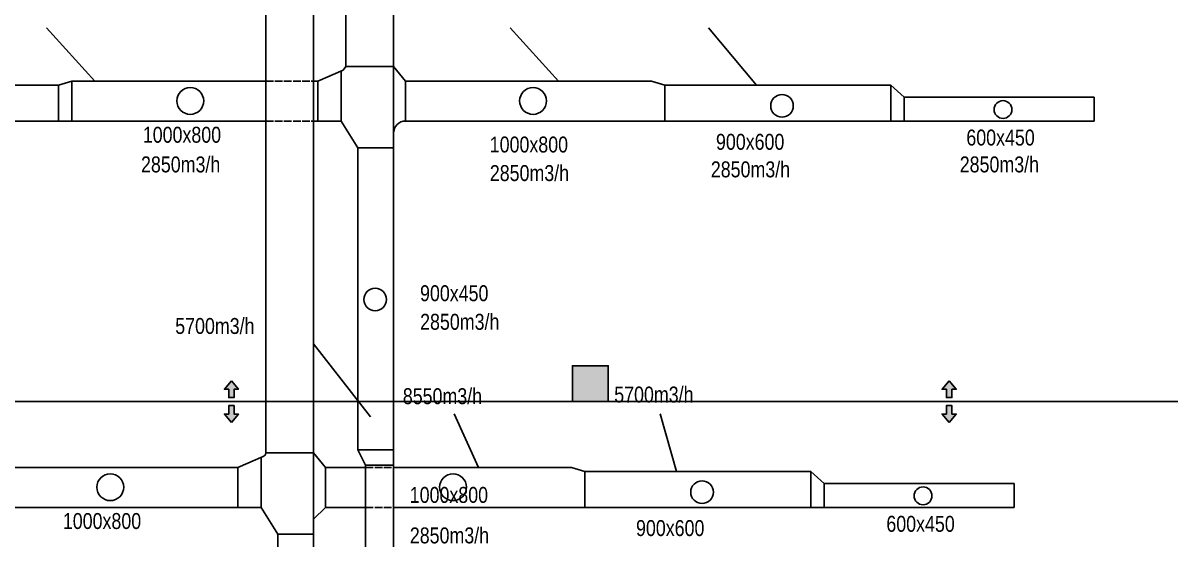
# Model space of a CAD drawing. Header units: centimetres. Extents: x 26200 to 113000, y -600 to 9300.
# Drawn here: x 58457 to 61333, y 3074 to 4369 of the extents above; entities that cross this region are included whole.
import ezdxf

# ---------------------------------------------------------------- set-up
doc = ezdxf.new("R2010")
doc.units = ezdxf.units.CM
doc.linetypes.add('DASHED', pattern=[1.524, 1.27, -0.254])
for name, color, linetype in [('A-ANNO-TEXT', 8, 'Continuous'), ('A-AREA', 8, 'Continuous'), ('A-ELEV-01', 8, 'Continuous'), ('MTY-DONUS-CAP', 110, 'Continuous'), ('MTY-DONUS-KANALI', 4, 'Continuous'), ('MTY-DONUS-KANALI-GIZLI', 4, 'DASHED'), ('MTY-UFLEME-CAP', 21, 'Continuous'), ('MTY-UFLEME-KANALI', 20, 'Continuous'), ('MTY-UFLEME-KANALI-GIZLI', 20, 'DASHED'), ('S-CONC', 5, 'Continuous'), ('S-HTCH', 8, 'Continuous')]:
    doc.layers.add(name, color=color, linetype=linetype)
doc.styles.add('ROTAS', font='arial.ttf')

msp = doc.modelspace()

# ---------------------------------------------------------------- hatches: boundary and pattern name
at = {"layer": 'A-ANNO-TEXT'}
h = msp.add_hatch(color=256, dxfattribs=at)
h.dxf.hatch_style = 1
h.paths.add_polyline_path([(58979.5, 3470.9), (58997.2, 3449.7), (58986.2, 3449.7), (58986.2, 3428.6), (58972.7, 3428.6), (58972.7, 3449.7), (58961.8, 3449.7)])
h = msp.add_hatch(color=256, dxfattribs=at)
h.dxf.hatch_style = 1
h.paths.add_polyline_path([(60779.5, 3470.9), (60797.2, 3449.7), (60786.2, 3449.7), (60786.2, 3428.6), (60772.7, 3428.6), (60772.7, 3449.7), (60761.8, 3449.7)])
h = msp.add_hatch(color=256, dxfattribs=at)
h.dxf.hatch_style = 1
h.paths.add_polyline_path([(58979.5, 3366.3), (58997.2, 3387.4), (58986.2, 3387.4), (58986.2, 3408.6), (58972.7, 3408.6), (58972.7, 3387.4), (58961.8, 3387.4)])
h = msp.add_hatch(color=256, dxfattribs=at)
h.dxf.hatch_style = 1
h.paths.add_polyline_path([(60779.5, 3366.3), (60797.2, 3387.4), (60786.2, 3387.4), (60786.2, 3408.6), (60772.7, 3408.6), (60772.7, 3387.4), (60761.8, 3387.4)])
at = {"layer": 'S-HTCH'}
h = msp.add_hatch(dxfattribs=at)
h.set_pattern_fill('ANSI33', color=256)
h.set_pattern_definition([(45, (47244.2896, 5721.5606), (-4.490128, 4.490128), []), (45, (47248.78, 5721.5606), (-4.490128, 4.490128), [3.175, -1.5875])])
h.paths.add_polyline_path([(63434.5, 1518.6), (63524.5, 1518.6), (63524.5, 1608.6), (63434.5, 1608.6)])
h.paths.add_polyline_path([(63434.5, 7218.6), (63524.5, 7218.6), (63524.5, 7308.6), (63434.5, 7308.6)])
h.paths.add_polyline_path([(61634.5, 1518.6), (61724.5, 1518.6), (61724.5, 1608.6), (61634.5, 1608.6)])
h.paths.add_polyline_path([(58034.5, 1518.6), (58124.5, 1518.6), (58124.5, 1608.6), (58034.5, 1608.6)])
h.paths.add_polyline_path([(61634.5, 7218.6), (61724.5, 7218.6), (61724.5, 7308.6), (61634.5, 7308.6)])
h.paths.add_polyline_path([(58034.5, 7218.6), (58124.5, 7218.6), (58124.5, 7308.6), (58034.5, 7308.6)])
h.paths.add_polyline_path([(63434.5, 3418.6), (63524.5, 3418.6), (63524.5, 3508.6), (63434.5, 3508.6)])
h.paths.add_polyline_path([(63434.5, 5318.6), (63524.5, 5318.6), (63524.5, 5408.6), (63434.5, 5408.6)])
h.paths.add_polyline_path([(61634.5, 3418.6), (61724.5, 3418.6), (61724.5, 3508.6), (61634.5, 3508.6)])
h.paths.add_polyline_path([(58034.5, 3418.6), (58124.5, 3418.6), (58124.5, 3508.6), (58034.5, 3508.6)])
h.paths.add_polyline_path([(61634.5, 5318.6), (61724.5, 5318.6), (61724.5, 5408.6), (61634.5, 5408.6)])
h.paths.add_polyline_path([(58034.5, 5318.6), (58124.5, 5318.6), (58124.5, 5408.6), (58034.5, 5408.6)])
h.paths.add_polyline_path([(68834.5, 3418.6), (68924.5, 3418.6), (68924.5, 3508.6), (68834.5, 3508.6)])
h.paths.add_polyline_path([(68834.5, 5318.6), (68924.5, 5318.6), (68924.5, 5408.6), (68834.5, 5408.6)])
h.paths.add_polyline_path([(67034.5, 3418.6), (67124.5, 3418.6), (67124.5, 3508.6), (67034.5, 3508.6)])
h.paths.add_polyline_path([(67034.5, 5318.6), (67124.5, 5318.6), (67124.5, 5408.6), (67034.5, 5408.6)])
h.paths.add_polyline_path([(65234.5, 3418.6), (65324.5, 3418.6), (65324.5, 3508.6), (65234.5, 3508.6)])
h.paths.add_polyline_path([(65234.5, 5318.6), (65324.5, 5318.6), (65324.5, 5408.6), (65234.5, 5408.6)])
h.paths.add_polyline_path([(61534.5, 3418.6), (61624.5, 3418.6), (61624.5, 3508.6), (61534.5, 3508.6)])
h.paths.add_polyline_path([(61534.5, 5318.6), (61624.5, 5318.6), (61624.5, 5408.6), (61534.5, 5408.6)])
h.paths.add_polyline_path([(59834.5, 3418.6), (59924.5, 3418.6), (59924.5, 3508.6), (59834.5, 3508.6)])
h.paths.add_polyline_path([(59834.5, 5318.6), (59924.5, 5318.6), (59924.5, 5408.6), (59834.5, 5408.6)])
h.paths.add_polyline_path([(56234.5, 3418.6), (56324.5, 3418.6), (56324.5, 3508.6), (56234.5, 3508.6)])
h.paths.add_polyline_path([(56234.5, 5318.6), (56324.5, 5318.6), (56324.5, 5408.6), (56234.5, 5408.6)])
h.paths.add_polyline_path([(54434.5, 3418.6), (54524.5, 3418.6), (54524.5, 3508.6), (54434.5, 3508.6)])
h.paths.add_polyline_path([(54434.5, 5318.6), (54524.5, 5318.6), (54524.5, 5408.6), (54434.5, 5408.6)])
h.paths.add_polyline_path([(52634.5, 3418.6), (52724.5, 3418.6), (52724.5, 3508.6), (52634.5, 3508.6)])
h.paths.add_polyline_path([(52634.5, 5318.6), (52724.5, 5318.6), (52724.5, 5408.6), (52634.5, 5408.6)])
h.paths.add_polyline_path([(70634.5, 5318.6), (70724.5, 5318.6), (70724.5, 5408.6), (70634.5, 5408.6)])
h.paths.add_polyline_path([(70634.5, 3418.6), (70724.5, 3418.6), (70724.5, 3508.6), (70634.5, 3508.6)])
h.paths.add_polyline_path([(70634.5, 1518.6), (70724.5, 1518.6), (70724.5, 1608.6), (70634.5, 1608.6)])
h.paths.add_polyline_path([(68834.5, 1518.6), (68924.5, 1518.6), (68924.5, 1608.6), (68834.5, 1608.6)])
h.paths.add_polyline_path([(67034.5, 1518.6), (67124.5, 1518.6), (67124.5, 1608.6), (67034.5, 1608.6)])
h.paths.add_polyline_path([(65234.5, 1518.6), (65324.5, 1518.6), (65324.5, 1608.6), (65234.5, 1608.6)])
h.paths.add_polyline_path([(61534.5, 1518.6), (61624.5, 1518.6), (61624.5, 1608.6), (61534.5, 1608.6)])
h.paths.add_polyline_path([(59834.5, 1518.6), (59924.5, 1518.6), (59924.5, 1608.6), (59834.5, 1608.6)])
h.paths.add_polyline_path([(56234.5, 1518.6), (56324.5, 1518.6), (56324.5, 1608.6), (56234.5, 1608.6)])
h.paths.add_polyline_path([(54434.5, 1518.6), (54524.5, 1518.6), (54524.5, 1608.6), (54434.5, 1608.6)])
h.paths.add_polyline_path([(52634.5, 1518.6), (52724.5, 1518.6), (52724.5, 1608.6), (52634.5, 1608.6)])
h.paths.add_polyline_path([(70634.5, 7218.6), (70724.5, 7218.6), (70724.5, 7308.6), (70634.5, 7308.6)])
h.paths.add_polyline_path([(68834.5, 7218.6), (68924.5, 7218.6), (68924.5, 7308.6), (68834.5, 7308.6)])
h.paths.add_polyline_path([(67034.5, 7218.6), (67124.5, 7218.6), (67124.5, 7308.6), (67034.5, 7308.6)])
h.paths.add_polyline_path([(65234.5, 7218.6), (65324.5, 7218.6), (65324.5, 7308.6), (65234.5, 7308.6)])
h.paths.add_polyline_path([(61534.5, 7218.6), (61624.5, 7218.6), (61624.5, 7308.6), (61534.5, 7308.6)])
h.paths.add_polyline_path([(59834.5, 7218.6), (59924.5, 7218.6), (59924.5, 7308.6), (59834.5, 7308.6)])
h.paths.add_polyline_path([(56234.5, 7218.6), (56324.5, 7218.6), (56324.5, 7308.6), (56234.5, 7308.6)])
h.paths.add_polyline_path([(54434.5, 7218.6), (54524.5, 7218.6), (54524.5, 7308.6), (54434.5, 7308.6)])
h.paths.add_polyline_path([(52634.5, 7218.6), (52724.5, 7218.6), (52724.5, 7308.6), (52634.5, 7308.6)])

# ---------------------------------------------------------------- linework, layer by layer
at = {"layer": 'A-ANNO-TEXT'}
for points in [[(58979.5, 3470.9), (58997.2, 3449.7), (58986.2, 3449.7), (58986.2, 3428.6), (58972.7, 3428.6), (58972.7, 3449.7), (58961.8, 3449.7)], [(60779.5, 3470.9), (60797.2, 3449.7), (60786.2, 3449.7), (60786.2, 3428.6), (60772.7, 3428.6), (60772.7, 3449.7), (60761.8, 3449.7)], [(58979.5, 3366.3), (58997.2, 3387.4), (58986.2, 3387.4), (58986.2, 3408.6), (58972.7, 3408.6), (58972.7, 3387.4), (58961.8, 3387.4)], [(60779.5, 3366.3), (60797.2, 3387.4), (60786.2, 3387.4), (60786.2, 3408.6), (60772.7, 3408.6), (60772.7, 3387.4), (60761.8, 3387.4)]]:
    msp.add_lwpolyline(points, close=True, dxfattribs=at)
at = {"layer": 'A-AREA'}
for points in [[(62587, 7318.6), (70734.5, 7318.6), (70734.5, 3418.6), (52612, 3418.6), (52612, 7318.6), (59834.5, 7318.6), (59834.5, 7053.6), (62587, 7053.6)], [(52612, 1508.6), (52612, 3418.6), (70734.5, 3418.6), (70734.5, 2981.1), (63779.5, 2981.1), (63779.2, 1508.6), (63517, 1508.6), (63517, 2981.1), (58079.5, 2981.1), (58079.5, 1508.6), (56279.5, 1508.6), (56279.5, 2981.1), (52979.5, 2981.1), (52979.5, 1508.6)]]:
    msp.add_lwpolyline(points, close=True, dxfattribs=at)
at = {"layer": 'A-ELEV-01'}
for p, q in [((58124.5, 3418.6), (59834.5, 3418.6)), ((59924.5, 3418.6), (61534.5, 3418.6))]:
    msp.add_line(p, q, dxfattribs=at)
at = {"layer": 'MTY-DONUS-CAP', "color": 1}
for points in [[(58637, 4222.2), (58516.2, 4356.5)], [(59799.7, 4222.3), (59678.9, 4356.5)], [(60296.4, 4212.3), (60175.6, 4356.5)]]:
    msp.add_lwpolyline(points, dxfattribs=at)
at = {"layer": 'MTY-DONUS-KANALI', "color": 1}
for points in [[(59386.1, 6142.5), (59386.1, 4252.2)], [(59266.1, 4258.9), (59386.1, 4258.9)], [(59386.1, 4258.9), (59416.1, 4222.2)], [(59255.1, 4247.6), (59255.1, 4122.3)], [(59386.1, 4092.3), (59386.1, 4252.2)], [(57979.3, 4212.3), (58545.6, 4212.3)], [(58579.3, 4222.3), (58545.6, 4212.3)], [(58545.6, 4212.3), (58545.6, 4122.3)], [(58579.3, 4222.3), (58579.3, 4122.3)], [(59196.1, 4222.2), (59196.1, 4122.3)], [(60032.9, 4222.3), (59416.1, 4222.3)], [(59416.1, 4222.2), (59416.1, 4122.3)], [(60032.9, 4222.3), (60066.7, 4212.3)], [(60633, 4212.3), (60066.7, 4212.3)], [(60066.7, 4212.3), (60066.7, 4122.3)], [(60666.9, 4182.3), (60633, 4212.3)], [(60633, 4212.3), (60633, 4122.3)], [(60666.9, 4122.3), (60666.9, 4182.3)], [(60666.9, 4182.3), (61143.3, 4182.3)], [(61143.3, 4182.3), (61143.3, 4122.3)], [(59255.1, 4122.3), (59296.1, 4055.3)], [(59296.1, 4055.3), (59386.1, 4055.3)], [(59296.1, 4055.3), (59296.1, 3297.3), (59316.1, 3259.2)], [(59386.1, 4055.3), (59386.1, 2788.2)], [(59296.1, 3297.3), (59386.1, 3297.3)], [(59316.1, 3259.2), (59316.1, 2788.2)], [(59316.1, 3259.2), (59386.1, 3259.2)]]:
    msp.add_lwpolyline(points, dxfattribs=at)
at = {"layer": 'MTY-DONUS-KANALI'}
for points in [[(59266.1, 6075.5), (59266.1, 4258.9)], [(59266.1, 4258.9), (59260.1, 4249.7)], [(59260.1, 4249.7), (59196.1, 4222.2)], [(58579.3, 4222.2), (59065.6, 4222.2)], [(59185.6, 4222.2), (59196.1, 4222.2)], [(57468.9, 4122.3), (59065.6, 4122.3)], [(59185.6, 4122.3), (59255.1, 4122.3)]]:
    msp.add_lwpolyline(points, dxfattribs=at)
at = {"layer": 'MTY-DONUS-KANALI', "color": 1}
msp.add_lwpolyline([(59386.1, 4055.3), (59386.1, 4092.3, -0.414214), (59416.1, 4122.3), (61143.3, 4122.3)], format="xyb", dxfattribs=at)
for centre, radius in [((58876.3, 4172.9), 33.7), ((59736, 4172.9), 33.7), ((60360.2, 4160.5), 28.4), ((60914.4, 4151.2), 22.4), ((59339.9, 3674.8), 28.4)]:
    msp.add_circle(centre, radius, dxfattribs=at)
at = {"layer": 'MTY-DONUS-KANALI-GIZLI', "ltscale": 15}
for points in [[(59065.6, 4222.2), (59185.6, 4222.2)], [(59065.6, 4122.3), (59185.6, 4122.3)]]:
    msp.add_lwpolyline(points, dxfattribs=at)
at = {"layer": 'MTY-UFLEME-CAP', "color": 1}
msp.add_lwpolyline([(59328.4, 3380.5), (59185.6, 3563.6)], dxfattribs=at)
at = {"layer": 'MTY-UFLEME-CAP', "color": 5}
for points in [[(59599.2, 3253.3), (59538.3, 3387.5)], [(60095.8, 3243.3), (60055, 3387.5)]]:
    msp.add_lwpolyline(points, dxfattribs=at)
at = {"layer": 'MTY-UFLEME-KANALI', "color": 5}
for points in [[(59185.6, 5173.5), (59185.6, 3283.2)], [(59065.6, 3289.9), (59185.6, 3289.9)], [(59185.6, 3289.9), (59215.6, 3253.2)], [(59185.6, 3123.3), (59185.6, 3283.2)], [(58995.5, 3253.2), (58995.5, 3153.3)], [(59054.5, 3278.6), (59054.5, 3153.3)], [(59215.6, 3253.2), (59215.6, 3153.3)], [(59832.4, 3253.3), (59866.1, 3243.3)], [(60432.4, 3243.3), (59866.1, 3243.3)], [(59866.1, 3243.3), (59866.1, 3153.3)], [(60466.3, 3213.3), (60432.4, 3243.3)], [(60432.4, 3243.3), (60432.4, 3153.3)], [(60466.3, 3153.3), (60466.3, 3213.3)], [(60466.3, 3213.3), (60942.7, 3213.3)], [(60942.7, 3213.3), (60942.7, 3153.3)], [(57268.4, 3153.3), (59054.5, 3153.3)], [(59054.5, 3153.3), (59095.6, 3086.3)], [(59095.6, 3086.3), (59185.6, 3086.3)], [(59095.6, 3086.3), (59095.6, 2328.3), (59115.6, 2290.2)], [(59185.6, 3086.3), (59185.6, 1819.2)]]:
    msp.add_lwpolyline(points, dxfattribs=at)
msp.add_lwpolyline([(59065.6, 5106.5), (59065.6, 3289.9, -0.299827), (59059.5, 3280.7), (58995.5, 3253.2), (58378.7, 3253.2)], format="xyb", dxfattribs=at)
at = {"layer": 'MTY-UFLEME-KANALI'}
for points in [[(59215.5, 3253.3), (59316.1, 3253.3)], [(59386.1, 3253.3), (59832.4, 3253.3)], [(59185.6, 3123.3), (59215.6, 3153.3)], [(59215.6, 3153.3), (59316.1, 3153.3)], [(59386.1, 3153.3), (60942.7, 3153.3)], [(59185.6, 3086.3), (59185.6, 3123.3)]]:
    msp.add_lwpolyline(points, dxfattribs=at)
at = {"layer": 'MTY-UFLEME-KANALI', "color": 5}
for centre, radius in [((58675.7, 3203.9), 33.7), ((59535.4, 3203.9), 33.7), ((60159.7, 3191.5), 28.4), ((60713.9, 3182.2), 22.4)]:
    msp.add_circle(centre, radius, dxfattribs=at)
at = {"layer": 'MTY-UFLEME-KANALI-GIZLI', "ltscale": 15}
for points in [[(59316.1, 3253.3), (59386.1, 3253.3)], [(59316.1, 3153.3), (59386.1, 3153.3)]]:
    msp.add_lwpolyline(points, dxfattribs=at)
at = {"layer": 'S-CONC'}
msp.add_lwpolyline([(59834.5, 3418.6), (59924.5, 3418.6), (59924.5, 3508.6), (59834.5, 3508.6)], close=True, dxfattribs=at)

# ---------------------------------------------------------------- texts
at = {"layer": 'MTY-DONUS-CAP', "color": 1, "style": 'ROTAS', "width": 0.8}
for s, p in [('1000x800', (58757.3, 4068)), ('900x600', (60194.6, 4050.3)), ('600x450', (60822.5, 4061)), ('1000x800', (59627.3, 4043.5)), ('2850m3/h', (58752.8, 3993.6)), ('2850m3/h', (60805.9, 3993.6)), ('2850m3/h', (59627.5, 3971.9)), ('2850m3/h', (60181.7, 3981.2)), ('900x450', (59452.5, 3670.5)), ('2850m3/h', (59452.7, 3598.8))]:
    msp.add_text(s, height=40, dxfattribs=at).set_placement(p)
at = {"layer": 'MTY-DONUS-CAP', "color": 5, "style": 'ROTAS', "width": 0.8}
msp.add_text('2850m3/h', height=40, dxfattribs=at).set_placement((59426.9, 3062.9))
at = {"layer": 'MTY-UFLEME-CAP', "color": 1, "style": 'ROTAS', "width": 0.8}
msp.add_text('5700m3/h', height=40, dxfattribs=at).set_placement((58838.6, 3588.3))
at = {"layer": 'MTY-UFLEME-CAP', "color": 5, "style": 'ROTAS', "width": 0.8}
for s, p in [('8550m3/h', (59409.3, 3412.2)), ('5700m3/h', (59939.5, 3416.3)), ('1000x800', (59426.7, 3164.5)), ('1000x800', (58556.8, 3099)), ('900x600', (59994.1, 3081.3)), ('600x450', (60621.9, 3092))]:
    msp.add_text(s, height=40, dxfattribs=at).set_placement(p)

doc.saveas('drawing.dxf')
